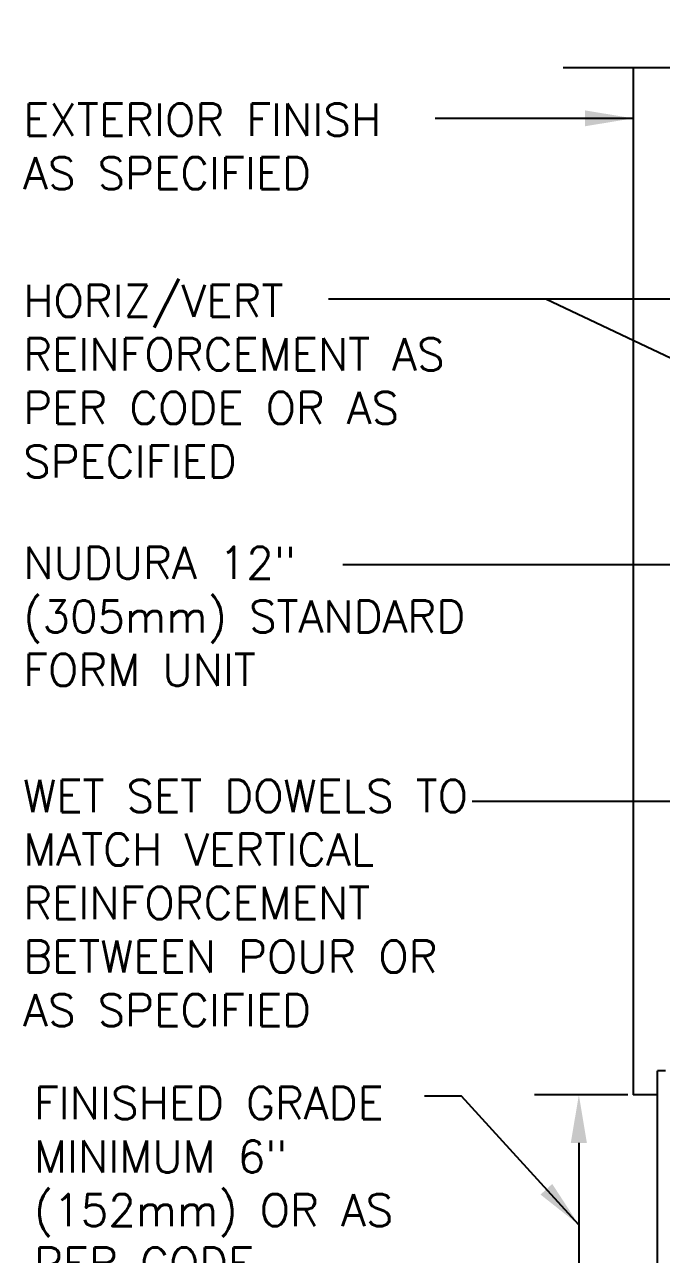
# Model space of a CAD drawing. Header units: inches. Extents: x 109 to 220, y 86 to 157.
# Drawn here: x 159.81 to 174.68, y 128.17 to 156.9 of the extents above; entities that cross this region are included whole.
import ezdxf

# ---------------------------------------------------------------- set-up
doc = ezdxf.new("R2010")
doc.units = ezdxf.units.IN
doc.header["$LTSCALE"] = 0.5
doc.header["$MEASUREMENT"] = 0
doc.layers.add('LINE9', color=9, linetype='Continuous')
doc.layers.add('TEXT', color=4, linetype='Continuous')
doc.styles.add('DIM', font='romans.shx', dxfattribs={"width": 0.7})
doc.styles.add('ROMANS', font='romans.shx', dxfattribs={"height": 0.75})
doc.dimstyles.new('ext_12', dxfattribs={"dimscale": 12, "dimtxt": 0.09375, "dimasz": 0.09375, "dimexe": 0.09375, "dimexo": 0.0625, "dimgap": 0.0625, "dimtad": 1, "dimdec": 1, "dimzin": 3, "dimdsep": 46, "dimlunit": 4, "dimtxsty": 'DIM', "dimcen": 0.09, "dimdle": 0.09375, "dimclrt": 4, "dimadec": 0, "dimazin": 0, "dimtfac": 1, "dimtdec": 1, "dimtmove": 2, "dimatfit": 3, "dimfxl": 0, "dimfrac": 2, "dimtolj": 1, "dimtzin": 0, "dimarcsym": 0})

msp = doc.modelspace()

# ---------------------------------------------------------------- linework, layer by layer
at = {"layer": 'LINE9'}
for p, q in [((174.0205, 155.8996), (174.0205, 131.8996)), ((174.583, 120.4587), (174.583, 132.4587)), ((174.7705, 132.4587), (174.583, 132.4587)), ((174.583, 131.8996), (174.0205, 131.8996))]:
    msp.add_line(p, q, dxfattribs=at)
msp.add_lwpolyline([(172.387, 155.8996), (182.2705, 155.8996), (183.2705, 156.8996), (183.2705, 154.8996), (184.2705, 155.8996), (194.0256, 155.8996)], dxfattribs=at)
at = {"layer": 'TEXT'}
for p, q in [((173.8955, 131.8996), (171.7111, 131.8996)), ((172.7498, 130.7746), (172.7498, 127.0104))]:
    msp.add_line(p, q, dxfattribs=at)
msp.add_solid([(172.5623, 130.7746), (172.9373, 130.7746), (172.7498, 131.8996)], dxfattribs=at)

# ---------------------------------------------------------------- texts
at = {"layer": 'TEXT', "char_height": 0.75, "attachment_point": 4, "style": 'ROMANS'}
for s, insert, width in [('EXTERIOR FINISH\\PAS SPECIFIED', (159.7795, 154.0538), 11.748593), ('HORIZ/VERT REINFORCEMENT AS PER CODE OR AS SPECIFIED', (159.7795, 148.5706), 11.748593), ('NUDURA 12" (305mm) STANDARD FORM UNIT', (159.7795, 143.0751), 11.748593), ('WET SET DOWELS TO MATCH VERTICAL REINFORCEMENT BETWEEN POUR OR AS SPECIFIED', (159.7795, 136.3795), 11.748593), ('FINISHED GRADE MINIMUM 6" (152mm) OR AS PER CODE', (160.0295, 129.8319), 10.751825)]:
    msp.add_mtext(s, dxfattribs=dict(at, insert=insert, width=width))

# ---------------------------------------------------------------- leaders
at = {"layer": 'TEXT'}
for points, override in [([(174.0205, 154.7098), (169.3934, 154.7098)], {"dimtad": 0}), ([(185.7693, 150.4847), (171.977, 150.4847), (166.902, 150.4847)], {"dimgap": 0.0625, "dimtad": 0}), ([(186.9445, 143.3915), (171.977, 150.4847), (166.902, 150.4847)], {"dimgap": 0.0625, "dimtad": 0}), ([(176.6722, 144.2817), (169.776, 144.2817), (167.2385, 144.2817)], {"dimgap": 0.0625, "dimtad": 0}), ([(181.1232, 138.7524), (170.2573, 138.7524)], {"dimtad": 0})]:
    msp.add_leader(points, dimstyle='ext_12', override=override, dxfattribs=at)
msp.add_leader([(172.7498, 128.8613), (170.0075, 131.8696), (169.1471, 131.8696)], dimstyle='ext_12', dxfattribs=at)

doc.saveas('drawing.dxf')
